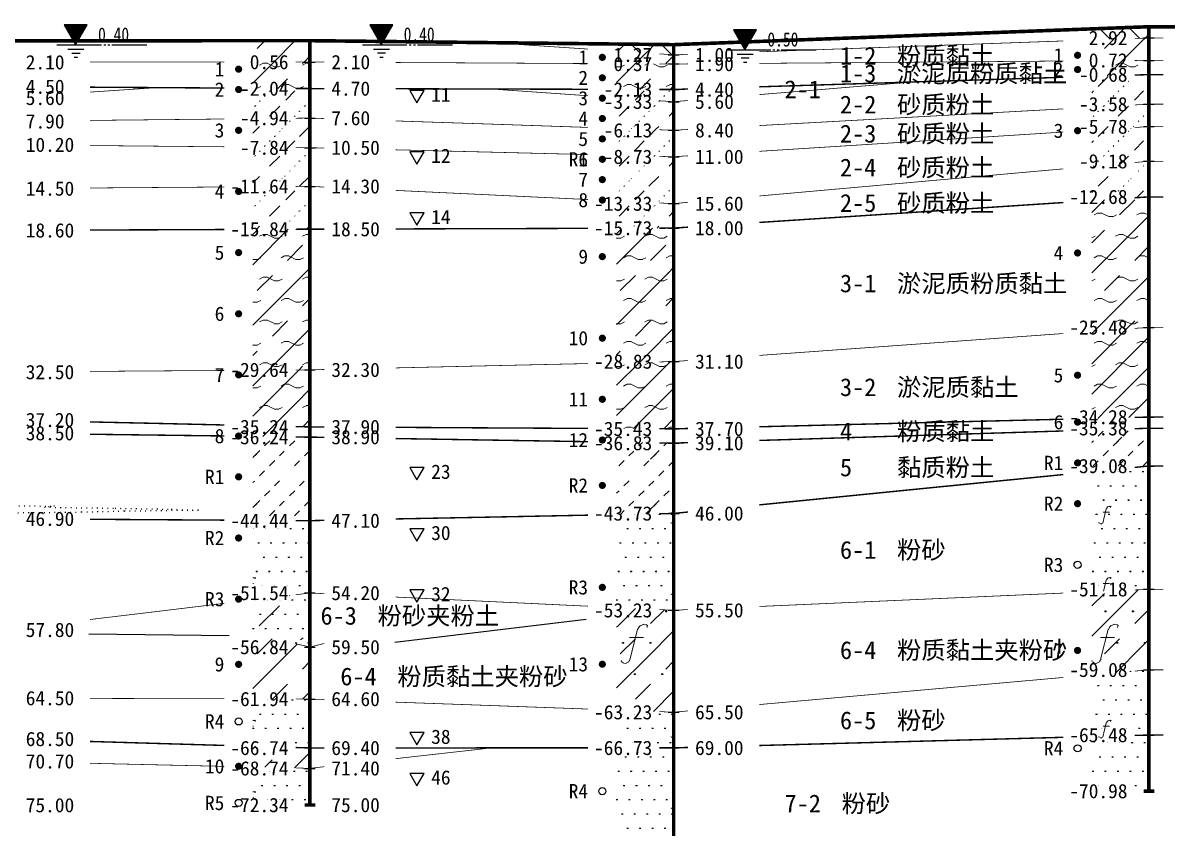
# Model space of a CAD drawing. Extents: x -37 to 3540, y -1485 to 297.
# Drawn here: x 560.8 to 721.3, y -1082 to -969.1 of the extents above; entities that cross this region are included whole.
import ezdxf
from ezdxf.enums import TextEntityAlignment as Align

# ---------------------------------------------------------------- set-up
doc = ezdxf.new("R2010")
doc.units = 0
doc.linetypes.add('DOT', pattern=[6.35, 0, -6.35])
doc.layers.get('0').update_dxf_attribs({"linetype": 'CONTINUOUS'})
for name, color, linetype in [('CURVE', 200, 'CONTINUOUS'), ('HOLE', 41, 'CONTINUOUS'), ('SAMPLE', 1, 'CONTINUOUS'), ('STRATUM', 241, 'CONTINUOUS')]:
    doc.layers.add(name, color=color, linetype=linetype)
doc.layers.add('HATCH', color=7, linetype='CONTINUOUS', lineweight=13)
doc.styles.add('ST', font='')
doc.styles.get('ST').set_extended_font_data('SimSun')
pattern_1 = [(45, (382.61, -1188), (-4.24264, 4.24264), [10, 0]), (45, (383.671, -1191.182), (-2.12132, 6.36396), [3, -3])]
pattern_2 = [(45, (382.61, -1188), (-4.24264, 4.24264), [10, 0]), (45, (383.671, -1191.182), (-2.12132, 6.36396), [3, -3]), (26.565, (383.6844, -1188.2536), (5.999823, 5.999812), [0.567, -12.849]), (0, (383.1174, -1188.2536), (0, 6), [0.567, -5.433]), (26.565, (381.029, -1188), (5.999823, 5.999812), [0.567, -12.849]), (0, (381.536, -1187.7464), (0, 6), [0.567, -5.433]), (153.435, (383.1174, -1188.2536), (-5.999818, -5e-06), [1.134, -12.2826]), (26.565, (386.6844, -1185.2536), (5.999823, 5.999812), [0.567, -12.849]), (0, (386.1174, -1185.2536), (0, 6), [0.567, -5.433]), (26.565, (384.029, -1185), (5.999823, 5.999812), [0.567, -12.849]), (0, (384.536, -1184.7464), (0, 6), [0.567, -5.433]), (153.435, (386.1174, -1185.2536), (-5.999818, -5e-06), [1.134, -12.2826])]
pattern_3 = [(45, (382.61, -1188), (-7e-07, 6.99998), [1.97196, -7.92754]), (45, (385.423, -1185.171), (-7e-07, 6.99998), [1.99367, -7.90583]), (45, (387.6777, -1182.918), (-7e-07, 6.99998), [1.81361, -8.08588]), (26.56505, (382.6102, -1184.5), (7, 7), [0.0965, -15.55598]), (36.8699, (383.3102, -1183.8), (7, 7), [0.19775, -34.80225]), (315, (386.11, -1181.024), (6.99998, 1e-06), [0.03305, -9.86644]), (26.56505, (386.1102, -1188), (7, 7), [0.14475, -15.50773]), (26.56505, (386.8102, -1187.3), (7, 7), [0.10528, -15.5472]), (90, (387.16, -1186.95), (-7, -5e-07), [0.02877, -6.97123]), (26.56505, (387.5102, -1186.6), (7, 7), [0.09101, -31.21394]), (36.8699, (388.2102, -1185.9), (7, 7), [0.11069, -34.88931]), (45, (388.91, -1185.2), (-2e-07, 6.99998), [0.10911, -9.79038]), (315, (389.5244, -1184.452), (6.99998, 1e-06), [0.03305, -9.86644]), (36.8699, (384.0102, -1183.1), (7, 7), [0.10224, -34.89776]), (53.1301, (384.7102, -1182.4), (14, 21), [0.13438, -34.86562]), (53.1301, (385.4102, -1181.7), (14, 21), [0.12625, -34.87375])]
pattern_4 = [(45, (382.6102, -1188), (-2.12132, 2.12132), [10, 0]), (26.565, (383.6844, -1188.2536), (5.999823, 5.999812), [0.567, -12.849]), (0, (383.1174, -1188.2536), (0, 6), [0.567, -5.433]), (26.565, (381.029, -1188), (5.999823, 5.999812), [0.567, -12.849]), (0, (381.536, -1187.7464), (0, 6), [0.567, -5.433]), (153.435, (383.1174, -1188.2536), (-5.999818, -5e-06), [1.134, -12.2826]), (26.565, (386.6844, -1185.2536), (5.999823, 5.999812), [0.567, -12.849]), (0, (386.1174, -1185.2536), (0, 6), [0.567, -5.433]), (26.565, (384.029, -1185), (5.999823, 5.999812), [0.567, -12.849]), (0, (384.536, -1184.7464), (0, 6), [0.567, -5.433]), (153.435, (386.1174, -1185.2536), (-5.999818, -5e-06), [1.134, -12.2826])]
pattern_5 = [(45, (382.61, -1188), (-6e-07, 6.99998), [0.9473, -8.9522]), (45, (384.01, -1186.6), (-6e-07, 6.99998), [0.9869, -8.9126]), (45, (385.41, -1185.2), (-6e-07, 6.99998), [1.06018, -8.83931]), (45, (386.81, -1183.8), (-6e-07, 6.99998), [0.94918, -8.95032]), (45, (388.21, -1182.4), (-6e-07, 6.99998), [1.0365, -8.863]), (45, (386.11, -1188), (-6e-07, 6.99998), [1.01335, -8.88615]), (45, (387.51, -1186.6), (-6e-07, 6.99998), [1.07896, -12.12037]), (45, (388.91, -1185.2), (-6e-07, 6.99998), [0.99882, -8.90067]), (45, (383.31, -1183.8), (-4e-07, 6.99998), [1.05533, -8.84416]), (45, (384.71, -1182.4), (-4e-07, 6.99998), [1.0365, -8.863])]
pattern_6 = [(82.875, (381.7756, -1189.206), (0.0003693, 10.0001764), [0.0893, -80.5337]), (143.13, (381.8767, -1189.2818), (-29.999964, 20.000054), [0.12627, -49.87373]), (172.875, (382.0538, -1189.304), (-70.0002457, 9.9996603), [0.17857, -80.44443]), (206.565, (382.2323, -1189.2147), (-9.999705, -9.999687), [0.19954, -22.16046]), (243.435, (382.3215, -1189.0363), (9e-06, -9.999696), [0.19954, -22.16146]), (255.964, (382.4108, -1188.679), (-0.0002, -9.999501), [0.36813, -40.86287]), (255.964, (382.7209, -1187.439), (-0.0002, -9.999501), [1.27838, -39.95262]), (255.964, (382.7894, -1187.165), (-0.0002, -9.999501), [0.28235, -40.94865]), (216.87, (382.9796, -1186.9108), (-9.999982, -10.000018), [0.12627, -49.87373]), (243.435, (382.8786, -1186.9865), (9e-06, -9.999696), [0.19954, -22.16146]), (206.565, (383.158, -1186.8215), (-9.999705, -9.999687), [0.19954, -22.16046]), (172.875, (383.3353, -1186.8437), (-70.0002457, 9.9996603), [0.17857, -80.44443]), (143.13, (383.4363, -1186.9194), (-29.999964, 20.000054), [0.12627, -49.87373]), (82.875, (383.4252, -1187.008), (0.0003693, 10.0001764), [0.0893, -80.5337]), (0, (382.281, -1187.66), (0, 10), [0.89286, -9.10714]), (0, (382.6352, -1188), (1, 2), [0, -1.75]), (0, (382.6102, -1187.975), (1, 2), [0, -1.75]), (0, (382.6102, -1188), (1, 2), [0, -1.75]), (0, (382.5852, -1188), (1, 2), [0, -1.75]), (0, (382.6102, -1188.025), (1, 2), [0, -1.75])]
pattern_7 = [(45, (382.6102, -1188), (-2.12132, 2.12132), [10, 0]), (135, (382.6102, -1188), (-2.12132, -2.12132), [10, 0])]
pattern_8 = [(82.875, (380.774, -1190.6533), (0.000812, 22.000388), [0.1964, -177.1742]), (143.13, (380.9963, -1190.82), (-65.99992, 44.00012), [0.2778, -109.7222]), (172.875, (381.3862, -1190.8687), (-154.00054, 21.999253), [0.39285, -176.97775]), (206.565, (381.779, -1190.672), (-21.99935, -21.9993), [0.439, -48.753]), (243.435, (381.975, -1190.28), (2e-05, -21.99933), [0.439, -48.7552]), (255.964, (382.1715, -1189.494), (-0.00044, -21.9989), [0.8099, -89.8983]), (255.964, (382.8536, -1186.7656), (-0.00044, -21.9989), [2.8124, -87.8958]), (255.964, (383.0043, -1186.163), (-0.00044, -21.9989), [0.6212, -90.087]), (216.87, (383.423, -1185.6037), (-21.99996, -22.00004), [0.2778, -109.7222]), (243.435, (383.201, -1185.77), (2e-05, -21.99933), [0.439, -48.7552]), (206.565, (383.815, -1185.407), (-21.99935, -21.9993), [0.439, -48.753]), (172.875, (384.2053, -1185.456), (-154.00054, 21.999253), [0.39285, -176.97775]), (143.13, (384.4275, -1185.6228), (-65.99992, 44.00012), [0.2778, -109.7222]), (82.875, (384.4032, -1185.8177), (0.000812, 22.000388), [0.1964, -177.1742]), (0, (381.885, -1187.252), (0, 22), [1.9643, -20.0357]), (0, (382.6652, -1188), (2.2, 4.4), [0, -3.85]), (0, (382.6102, -1187.945), (2.2, 4.4), [0, -3.85]), (0, (382.6102, -1188), (2.2, 4.4), [0, -3.85]), (0, (382.5552, -1188), (2.2, 4.4), [0, -3.85]), (0, (382.6102, -1188.055), (2.2, 4.4), [0, -3.85])]

# ---------------------------------------------------------------- blocks, each defined once
blk = doc.blocks.new('SampleSoilUndisturbed')
at = {"const_width": 0.5}
blk.add_lwpolyline([(-0.25, 0, 1), (0.25, 0, 1)], format="xyb", close=True, dxfattribs=at)
blk = doc.blocks.new('SampleSoilDisturbed')
blk.add_circle((0, 0), 0.5)
blk = doc.blocks.new('TrigonHollow')
blk.add_lwpolyline([(0, -1.15), (1, 0.58), (-1, 0.58)], close=True)
blk = doc.blocks.new('Gwl')
blk.add_lwpolyline([(0, 0, 0, 3.22, 0), (0, 2.79, 3.22, 3.22, 0)], format="xyseb")
blk.add_lwpolyline([(0, 0), (1.61, 2.79), (-1.61, 2.79)], close=True)
for points in [[(-2.63, 0), (3.61, 0)], [(3.93, 0), (4.21, 0)], [(4.53, 0), (4.8, 0)], [(5.09, 0), (9.99, 0)], [(-1.09, -0.61), (1.16, -0.61)], [(-0.54, -1.14), (0.61, -1.14)], [(-0.19, -1.74), (0.26, -1.74)]]:
    blk.add_lwpolyline(points)
at = {"style": 'ST', "width": 0.8}
blk.add_attdef('*GWL', (3.14, 0.45), '', height=2, dxfattribs=at)

msp = doc.modelspace()

# ---------------------------------------------------------------- hatches: boundary and pattern name
at = {"layer": 'HATCH'}
h = msp.add_hatch(dxfattribs=at)
h.set_pattern_fill('STT', color=50, style=0)
h.set_pattern_definition(pattern_7)
h.paths.add_polyline_path([(718.72, -969.63), (710.72, -969.93), (710.72, -971.48), (718.72, -971.2)])
h.paths.add_polyline_path([(709.51, -972.69), (716.21, -972.69), (716.21, -969.75), (709.51, -969.75)], flags=9)
h = msp.add_hatch(dxfattribs=at)
h.set_pattern_fill('FZNT', color=32, style=0)
h.set_pattern_definition(pattern_1)
h.paths.add_polyline_path([(718.72, -971.2), (710.72, -971.48), (710.72, -974.4), (718.72, -974.34)])
h.paths.add_polyline_path([(709.51, -975.83), (716.21, -975.83), (716.21, -972.9), (709.51, -972.9)], flags=9)
h.paths.add_polyline_path([(709.51, -972.69), (716.21, -972.69), (716.21, -969.75), (709.51, -969.75)], flags=9)
h = msp.add_hatch(dxfattribs=at)
h.set_pattern_fill('FZNT', color=32, style=0)
h.set_pattern_definition(pattern_1)
h.paths.add_polyline_path([(601.08, -971.58), (593.08, -971.58), (593.08, -974.58), (601.08, -974.58)])
h.paths.add_polyline_path([(591.87, -976.06), (598.57, -976.06), (598.57, -973.13), (591.87, -973.13)], flags=9)
h = msp.add_hatch(dxfattribs=at)
h.set_pattern_fill('STT', color=50, style=0)
h.set_pattern_definition(pattern_7)
h.paths.add_polyline_path([(652.08, -972.14), (644.08, -972.05), (644.08, -973.03), (652.08, -973.56)])
h.paths.add_polyline_path([(642.87, -975.05), (649.56, -975.05), (649.56, -972.13), (642.87, -972.13)], flags=9)
h = msp.add_hatch(dxfattribs=at)
h.set_pattern_fill('FZNT', color=32, style=0)
h.set_pattern_definition(pattern_1)
h.paths.add_polyline_path([(652.08, -973.56), (644.08, -973.03), (644.08, -974.81), (652.08, -974.85)])
h.paths.add_polyline_path([(642.87, -976.34), (649.57, -976.34), (649.57, -973.41), (642.87, -973.41)], flags=9)
h.paths.add_polyline_path([(642.87, -975.05), (649.56, -975.05), (649.56, -972.13), (642.87, -972.13)], flags=9)
h = msp.add_hatch(dxfattribs=at)
h.set_pattern_fill('YNFNT', color=251, style=0)
h.set_pattern_definition(pattern_2)
h.paths.add_polyline_path([(601.08, -974.58), (593.08, -974.58), (593.08, -978.24), (601.08, -978.29)])
h.paths.add_polyline_path([(590.44, -979.78), (598.57, -979.78), (598.57, -976.85), (590.44, -976.85)], flags=9)
h.paths.add_polyline_path([(591.87, -976.06), (598.57, -976.06), (598.57, -973.13), (591.87, -973.13)], flags=9)
h = msp.add_hatch(dxfattribs=at)
h.set_pattern_fill('YNFNT', color=251, style=0)
h.set_pattern_definition(pattern_2)
h.paths.add_polyline_path([(652.08, -974.85), (644.08, -974.81), (644.08, -978.4), (652.08, -978.42)])
h.paths.add_polyline_path([(641.44, -979.91), (649.57, -979.91), (649.57, -976.98), (641.44, -976.98)], flags=9)
h.paths.add_polyline_path([(642.87, -976.34), (649.57, -976.34), (649.57, -973.41), (642.87, -973.41)], flags=9)
h = msp.add_hatch(dxfattribs=at)
h.set_pattern_fill('YNFNT', color=251, style=0)
h.set_pattern_definition(pattern_2)
h.paths.add_polyline_path([(718.72, -974.34), (710.72, -974.4), (710.72, -976.59), (718.72, -976.34)])
h.paths.add_polyline_path([(708.08, -977.83), (716.21, -977.83), (716.21, -974.9), (708.08, -974.9)], flags=9)
h.paths.add_polyline_path([(709.51, -975.83), (716.21, -975.83), (716.21, -972.9), (709.51, -972.9)], flags=9)
h = msp.add_hatch(dxfattribs=at)
h.set_pattern_fill('SZFT', color=52, style=0)
h.set_pattern_definition(pattern_3)
h.paths.add_polyline_path([(718.72, -976.34), (710.72, -976.59), (710.72, -980.92), (718.72, -980.48)])
h.paths.add_polyline_path([(708.08, -981.97), (716.21, -981.97), (716.21, -979.04), (708.08, -979.04)], flags=9)
h.paths.add_polyline_path([(708.08, -977.83), (716.21, -977.83), (716.21, -974.9), (708.08, -974.9)], flags=9)
h = msp.add_hatch(dxfattribs=at)
h.set_pattern_fill('SZFT', color=52, style=0)
h.set_pattern_definition(pattern_3)
h.paths.add_polyline_path([(601.08, -978.29), (593.08, -978.24), (593.08, -982.52), (601.08, -982.43)])
h.paths.add_polyline_path([(590.44, -983.92), (598.57, -983.92), (598.57, -980.99), (590.44, -980.99)], flags=9)
h.paths.add_polyline_path([(590.44, -979.78), (598.57, -979.78), (598.57, -976.85), (590.44, -976.85)], flags=9)
h = msp.add_hatch(dxfattribs=at)
h.set_pattern_fill('SZFT', color=52, style=0)
h.set_pattern_definition(pattern_3)
h.paths.add_polyline_path([(652.08, -978.42), (644.08, -978.4), (644.08, -979.58), (652.08, -980.14)])
h.paths.add_polyline_path([(641.44, -981.62), (649.57, -981.62), (649.57, -978.69), (641.44, -978.69)], flags=9)
h.paths.add_polyline_path([(641.44, -979.91), (649.57, -979.91), (649.57, -976.98), (641.44, -976.98)], flags=9)
h = msp.add_hatch(dxfattribs=at)
h.set_pattern_fill('SZFT', color=52, style=0)
h.set_pattern_definition(pattern_3)
h.paths.add_polyline_path([(652.08, -980.14), (644.08, -979.58), (644.08, -983.87), (652.08, -984.14)])
h.paths.add_polyline_path([(641.44, -985.62), (649.57, -985.62), (649.57, -982.69), (641.44, -982.69)], flags=9)
h.paths.add_polyline_path([(641.44, -981.62), (649.57, -981.62), (649.57, -978.69), (641.44, -978.69)], flags=9)
h = msp.add_hatch(dxfattribs=at)
h.set_pattern_fill('SZFT', color=52, style=0)
h.set_pattern_definition(pattern_3)
h.paths.add_polyline_path([(718.72, -980.48), (710.72, -980.92), (710.72, -984.13), (718.72, -983.63)])
h.paths.add_polyline_path([(708.08, -985.11), (716.21, -985.11), (716.21, -982.18), (708.08, -982.18)], flags=9)
h.paths.add_polyline_path([(708.08, -981.97), (716.21, -981.97), (716.21, -979.04), (708.08, -979.04)], flags=9)
h = msp.add_hatch(dxfattribs=at)
h.set_pattern_fill('SZFT', color=52, style=0)
h.set_pattern_definition(pattern_3)
h.paths.add_polyline_path([(601.08, -982.43), (593.08, -982.52), (593.08, -986.5), (601.08, -986.58)])
h.paths.add_polyline_path([(590.44, -988.06), (598.57, -988.06), (598.57, -985.13), (590.44, -985.13)], flags=9)
h.paths.add_polyline_path([(590.44, -983.92), (598.57, -983.92), (598.57, -980.99), (590.44, -980.99)], flags=9)
h = msp.add_hatch(dxfattribs=at)
h.set_pattern_fill('SZFT', color=52, style=0)
h.set_pattern_definition(pattern_3)
h.paths.add_polyline_path([(652.08, -984.14), (644.08, -983.87), (644.08, -987.65), (652.08, -987.85)])
h.paths.add_polyline_path([(641.44, -989.34), (649.57, -989.34), (649.57, -986.41), (641.44, -986.41)], flags=9)
h.paths.add_polyline_path([(641.44, -985.62), (649.57, -985.62), (649.57, -982.69), (641.44, -982.69)], flags=9)
h = msp.add_hatch(dxfattribs=at)
h.set_pattern_fill('SZFT', color=52, style=0)
h.set_pattern_definition(pattern_3)
h.paths.add_polyline_path([(718.72, -983.63), (710.72, -984.13), (710.72, -989.2), (718.72, -988.48)])
h.paths.add_polyline_path([(708.08, -989.97), (716.21, -989.97), (716.21, -987.04), (708.08, -987.04)], flags=9)
h.paths.add_polyline_path([(708.08, -985.11), (716.21, -985.11), (716.21, -982.18), (708.08, -982.18)], flags=9)
h = msp.add_hatch(dxfattribs=at)
h.set_pattern_fill('SZFT', color=52, style=0)
h.set_pattern_definition(pattern_3)
h.paths.add_polyline_path([(601.08, -986.58), (593.08, -986.5), (593.08, -992.06), (601.08, -992)])
h.paths.add_polyline_path([(589.01, -993.49), (598.57, -993.49), (598.57, -990.56), (589.01, -990.56)], flags=9)
h.paths.add_polyline_path([(590.44, -988.06), (598.57, -988.06), (598.57, -985.13), (590.44, -985.13)], flags=9)
h = msp.add_hatch(dxfattribs=at)
h.set_pattern_fill('SZFT', color=52, style=0)
h.set_pattern_definition(pattern_3)
h.paths.add_polyline_path([(652.08, -987.85), (644.08, -987.65), (644.08, -994.04), (652.08, -994.42)])
h.paths.add_polyline_path([(640.01, -995.91), (649.57, -995.91), (649.57, -992.98), (640.01, -992.98)], flags=9)
h.paths.add_polyline_path([(641.44, -989.34), (649.57, -989.34), (649.57, -986.41), (641.44, -986.41)], flags=9)
h = msp.add_hatch(dxfattribs=at)
h.set_pattern_fill('SZFT', color=52, style=0)
h.set_pattern_definition(pattern_3)
h.paths.add_polyline_path([(718.72, -988.48), (710.72, -989.2), (710.72, -994.01), (718.72, -993.48)])
h.paths.add_polyline_path([(706.65, -994.97), (716.21, -994.97), (716.21, -992.04), (706.65, -992.04)], flags=9)
h.paths.add_polyline_path([(708.08, -989.97), (716.21, -989.97), (716.21, -987.04), (708.08, -987.04)], flags=9)
h = msp.add_hatch(dxfattribs=at)
h.set_pattern_fill('SZFT', color=52, style=0)
h.set_pattern_definition(pattern_3)
h.paths.add_polyline_path([(601.08, -992), (593.08, -992.06), (593.08, -998.04), (601.08, -998)])
h.paths.add_polyline_path([(589.01, -999.49), (598.57, -999.49), (598.57, -996.56), (589.01, -996.56)], flags=9)
h.paths.add_polyline_path([(589.01, -993.49), (598.57, -993.49), (598.57, -990.56), (589.01, -990.56)], flags=9)
h = msp.add_hatch(dxfattribs=at)
h.set_pattern_fill('SZFT', color=52, style=0)
h.set_pattern_definition(pattern_3)
h.paths.add_polyline_path([(652.08, -994.42), (644.08, -994.04), (644.08, -997.87), (652.08, -997.85)])
h.paths.add_polyline_path([(640.01, -999.34), (649.57, -999.34), (649.57, -996.41), (640.01, -996.41)], flags=9)
h.paths.add_polyline_path([(640.01, -995.91), (649.57, -995.91), (649.57, -992.98), (640.01, -992.98)], flags=9)
h = msp.add_hatch(dxfattribs=at)
h.set_pattern_fill('YNFNT', color=251, style=0)
h.set_pattern_definition(pattern_2)
h.paths.add_polyline_path([(718.72, -993.48), (710.72, -994.01), (710.72, -1012.34), (718.72, -1011.77)])
h.paths.add_polyline_path([(706.65, -1013.26), (716.21, -1013.26), (716.21, -1010.32), (706.65, -1010.32)], flags=9)
h.paths.add_polyline_path([(706.65, -994.97), (716.21, -994.97), (716.21, -992.04), (706.65, -992.04)], flags=9)
h = msp.add_hatch(dxfattribs=at)
h.set_pattern_fill('YNFNT', color=251, style=0)
h.set_pattern_definition(pattern_2)
h.paths.add_polyline_path([(601.08, -998), (593.08, -998.04), (593.08, -1017.78), (601.08, -1017.72)])
h.paths.add_polyline_path([(589.01, -1019.21), (598.57, -1019.21), (598.57, -1016.27), (589.01, -1016.27)], flags=9)
h.paths.add_polyline_path([(589.01, -999.49), (598.57, -999.49), (598.57, -996.56), (589.01, -996.56)], flags=9)
h = msp.add_hatch(dxfattribs=at)
h.set_pattern_fill('YNFNT', color=251, style=0)
h.set_pattern_definition(pattern_2)
h.paths.add_polyline_path([(652.08, -997.85), (644.08, -997.87), (644.08, -1016.75), (652.08, -1016.56)])
h.paths.add_polyline_path([(640.01, -1018.05), (649.57, -1018.05), (649.57, -1015.12), (640.01, -1015.12)], flags=9)
h.paths.add_polyline_path([(640.01, -999.34), (649.57, -999.34), (649.57, -996.41), (640.01, -996.41)], flags=9)
h = msp.add_hatch(dxfattribs=at)
h.set_pattern_fill('YNNT', color=251, style=0)
h.set_pattern_definition(pattern_4)
h.paths.add_polyline_path([(718.72, -1011.77), (710.72, -1012.34), (710.72, -1024.54), (718.72, -1024.34)])
h.paths.add_polyline_path([(706.65, -1025.83), (716.21, -1025.83), (716.21, -1022.9), (706.65, -1022.9)], flags=9)
h.paths.add_polyline_path([(706.65, -1013.26), (716.21, -1013.26), (716.21, -1010.32), (706.65, -1010.32)], flags=9)
h = msp.add_hatch(dxfattribs=at)
h.set_pattern_fill('YNNT', color=251, style=0)
h.set_pattern_definition(pattern_4)
h.paths.add_polyline_path([(652.08, -1016.56), (644.08, -1016.75), (644.08, -1025.95), (652.08, -1025.99)])
h.paths.add_polyline_path([(640.01, -1027.48), (649.57, -1027.48), (649.57, -1024.55), (640.01, -1024.55)], flags=9)
h.paths.add_polyline_path([(640.01, -1018.05), (649.57, -1018.05), (649.57, -1015.12), (640.01, -1015.12)], flags=9)
h = msp.add_hatch(dxfattribs=at)
h.set_pattern_fill('YNNT', color=251, style=0)
h.set_pattern_definition(pattern_4)
h.paths.add_polyline_path([(601.08, -1017.72), (593.08, -1017.78), (593.08, -1025.54), (601.08, -1025.72)])
h.paths.add_polyline_path([(589.01, -1027.21), (598.57, -1027.21), (598.57, -1024.27), (589.01, -1024.27)], flags=9)
h.paths.add_polyline_path([(589.01, -1019.21), (598.57, -1019.21), (598.57, -1016.27), (589.01, -1016.27)], flags=9)
h = msp.add_hatch(dxfattribs=at)
h.set_pattern_fill('FZNT', color=32, style=0)
h.set_pattern_definition(pattern_1)
h.paths.add_polyline_path([(601.08, -1025.72), (593.08, -1025.54), (593.08, -1027.04), (601.08, -1027.15)])
h.paths.add_polyline_path([(589.01, -1028.64), (598.57, -1028.64), (598.57, -1025.7), (589.01, -1025.7)], flags=9)
h.paths.add_polyline_path([(589.01, -1027.21), (598.57, -1027.21), (598.57, -1024.27), (589.01, -1024.27)], flags=9)
h = msp.add_hatch(dxfattribs=at)
h.set_pattern_fill('NZFT', color=52, style=0)
h.set_pattern_definition(pattern_5)
h.paths.add_polyline_path([(718.72, -1025.91), (710.72, -1026.16), (710.72, -1032), (718.72, -1031.2)])
h.paths.add_polyline_path([(706.65, -1032.69), (716.21, -1032.69), (716.21, -1029.75), (706.65, -1029.75)], flags=9)
h.paths.add_polyline_path([(706.65, -1027.4), (716.21, -1027.4), (716.21, -1024.47), (706.65, -1024.47)], flags=9)
h = msp.add_hatch(dxfattribs=at)
h.set_pattern_fill('NZFT', color=52, style=0)
h.set_pattern_definition(pattern_5)
h.paths.add_polyline_path([(601.08, -1027.15), (593.08, -1027.04), (593.08, -1038.81), (601.08, -1038.86)])
h.paths.add_polyline_path([(589.02, -1040.34), (598.57, -1040.34), (598.57, -1037.45), (589.02, -1037.45)], flags=9)
h.paths.add_polyline_path([(589.01, -1028.64), (598.57, -1028.64), (598.57, -1025.7), (589.01, -1025.7)], flags=9)
h = msp.add_hatch(dxfattribs=at)
h.set_pattern_fill('NZFT', color=52, style=0)
h.set_pattern_definition(pattern_5)
h.paths.add_polyline_path([(652.08, -1027.99), (644.08, -1027.86), (644.08, -1038.01), (652.08, -1037.85)])
h.paths.add_polyline_path([(640.01, -1039.34), (649.57, -1039.34), (649.57, -1036.41), (640.01, -1036.41)], flags=9)
h.paths.add_polyline_path([(640.01, -1029.48), (649.57, -1029.48), (649.57, -1026.55), (640.01, -1026.55)], flags=9)
h = msp.add_hatch(dxfattribs=at)
h.set_pattern_fill('FS', color=142, style=0)
h.set_pattern_definition(pattern_6)
h.paths.add_polyline_path([(718.72, -1031.2), (710.72, -1032), (710.72, -1048.84), (718.72, -1048.48)])
h.paths.add_polyline_path([(706.65, -1049.97), (716.21, -1049.97), (716.21, -1047.04), (706.65, -1047.04)], flags=9)
h.paths.add_polyline_path([(706.65, -1032.69), (716.21, -1032.69), (716.21, -1029.75), (706.65, -1029.75)], flags=9)
h = msp.add_hatch(dxfattribs=at)
h.set_pattern_fill('FS', color=142, style=0)
h.set_pattern_definition(pattern_6)
h.paths.add_polyline_path([(652.08, -1037.85), (644.08, -1038.01), (644.08, -1051.04), (652.08, -1051.42)])
h.paths.add_polyline_path([(640.01, -1052.91), (649.57, -1052.91), (649.57, -1049.98), (640.01, -1049.98)], flags=9)
h.paths.add_polyline_path([(640.01, -1039.34), (649.57, -1039.34), (649.57, -1036.41), (640.01, -1036.41)], flags=9)
h = msp.add_hatch(dxfattribs=at)
h.set_pattern_fill('FS', color=142, style=0)
h.set_pattern_definition(pattern_6)
h.paths.add_polyline_path([(601.08, -1038.86), (593.08, -1038.81), (593.08, -1049.97), (601.08, -1049)])
h.paths.add_polyline_path([(589.02, -1050.49), (598.57, -1050.49), (598.57, -1047.57), (589.02, -1047.57)], flags=9)
h.paths.add_polyline_path([(589.02, -1040.34), (598.57, -1040.34), (598.57, -1037.45), (589.02, -1037.45)], flags=9)
h = msp.add_hatch(dxfattribs=at)
h.set_pattern_fill('FS', color=142, style=0)
h.set_pattern_definition(pattern_6)
h.paths.add_polyline_path([(601.08, -1049), (593.08, -1049.97), (593.08, -1054.71), (601.08, -1056.58)])
h.paths.add_polyline_path([(589.01, -1058.06), (598.57, -1058.06), (598.57, -1055.13), (589.01, -1055.13)], flags=9)
h.paths.add_polyline_path([(589.02, -1050.49), (598.57, -1050.49), (598.57, -1047.57), (589.02, -1047.57)], flags=9)
h = msp.add_hatch(dxfattribs=at)
h.set_pattern_fill('SZFT', color=142, scale=2.2, style=0)
h.set_pattern_definition([(45, (382.61, -1188), (-2e-06, 15.39996), [4.3383, -17.4406]), (45, (388.799, -1181.777), (-2e-06, 15.39996), [4.3861, -17.3928]), (45, (393.759, -1176.819), (-2e-06, 15.39996), [3.9899, -17.7889]), (26.565, (382.61, -1180.3), (15.4, 15.4), [0.2123, -34.22315]), (36.8699, (384.1502, -1178.76), (15.4, 15.4), [0.43504, -76.56496]), (315, (390.31, -1172.653), (15.39996, 3e-06), [0.0727, -21.7062]), (26.565, (390.31, -1188), (15.4, 15.4), [0.31845, -34.117]), (26.565, (391.85, -1186.46), (15.4, 15.4), [0.2316, -34.2038]), (90, (392.62, -1185.69), (-15.4, -1e-06), [0.0633, -15.3367]), (26.565, (393.39, -1184.92), (15.4, 15.4), [0.2002, -68.6707]), (36.8699, (394.9302, -1183.38), (15.4, 15.4), [0.2435, -76.7565]), (45, (396.47, -1181.84), (-5e-07, 15.39996), [0.24005, -21.5388]), (315, (397.821, -1180.195), (15.39996, 3e-06), [0.0727, -21.7062]), (36.8699, (385.6902, -1177.22), (15.4, 15.4), [0.2249, -76.7751]), (53.1301, (387.2302, -1175.68), (30.8, 46.2), [0.29564, -76.70436]), (53.1301, (388.7702, -1174.14), (30.8, 46.2), [0.27774, -76.72226])])
h.paths.add_polyline_path([(601.08, -1049), (593.08, -1049.97), (593.08, -1054.71), (601.08, -1056.58)])
h.paths.add_polyline_path([(589.01, -1058.06), (598.57, -1058.06), (598.57, -1055.13), (589.01, -1055.13)], flags=9)
h.paths.add_polyline_path([(589.02, -1050.49), (598.57, -1050.49), (598.57, -1047.57), (589.02, -1047.57)], flags=9)
h = msp.add_hatch(dxfattribs=at)
h.set_pattern_fill('FZNT', color=32, style=0)
h.set_pattern_definition(pattern_1)
h.paths.add_polyline_path([(718.72, -1048.48), (710.72, -1048.84), (710.72, -1060.48), (718.72, -1059.77)])
h.paths.add_polyline_path([(706.65, -1061.26), (716.21, -1061.26), (716.21, -1058.32), (706.65, -1058.32)], flags=9)
h.paths.add_polyline_path([(706.65, -1049.97), (716.21, -1049.97), (716.21, -1047.04), (706.65, -1047.04)], flags=9)
h = msp.add_hatch(dxfattribs=at)
h.set_pattern_fill('FS', color=32, scale=2.2, style=0)
h.set_pattern_definition(pattern_8)
h.paths.add_polyline_path([(718.72, -1048.48), (710.72, -1048.84), (710.72, -1060.48), (718.72, -1059.77)])
h.paths.add_polyline_path([(706.65, -1061.26), (716.21, -1061.26), (716.21, -1058.32), (706.65, -1058.32)], flags=9)
h.paths.add_polyline_path([(706.65, -1049.97), (716.21, -1049.97), (716.21, -1047.04), (706.65, -1047.04)], flags=9)
h = msp.add_hatch(dxfattribs=at)
h.set_pattern_fill('FZNT', color=32, style=0)
h.set_pattern_definition(pattern_1)
h.paths.add_polyline_path([(652.08, -1051.42), (644.08, -1051.04), (644.08, -1065.42), (652.08, -1065.71)])
h.paths.add_polyline_path([(640.01, -1067.2), (649.57, -1067.2), (649.57, -1064.26), (640.01, -1064.26)], flags=9)
h.paths.add_polyline_path([(640.01, -1052.91), (649.57, -1052.91), (649.57, -1049.98), (640.01, -1049.98)], flags=9)
h = msp.add_hatch(dxfattribs=at)
h.set_pattern_fill('FS', color=32, scale=2.2, style=0)
h.set_pattern_definition(pattern_8)
h.paths.add_polyline_path([(652.08, -1051.42), (644.08, -1051.04), (644.08, -1065.42), (652.08, -1065.71)])
h.paths.add_polyline_path([(640.01, -1067.2), (649.57, -1067.2), (649.57, -1064.26), (640.01, -1064.26)], flags=9)
h.paths.add_polyline_path([(640.01, -1052.91), (649.57, -1052.91), (649.57, -1049.98), (640.01, -1049.98)], flags=9)
h = msp.add_hatch(dxfattribs=at)
h.set_pattern_fill('FZNT', color=32, style=0)
h.set_pattern_definition(pattern_1)
h.paths.add_polyline_path([(601.08, -1056.58), (593.08, -1054.71), (593.08, -1063.84), (601.08, -1063.86)])
h.paths.add_polyline_path([(575.41, -1060.81), (602.08, -1060.81), (602.08, -1055.86), (575.41, -1055.86)], flags=9)
h.paths.add_polyline_path([(589.01, -1065.35), (598.57, -1065.35), (598.57, -1062.42), (589.01, -1062.42)], flags=9)
h.paths.add_polyline_path([(589.01, -1058.06), (598.57, -1058.06), (598.57, -1055.13), (589.01, -1055.13)], flags=9)
h = msp.add_hatch(dxfattribs=at)
h.set_pattern_fill('FS', color=142, style=0)
h.set_pattern_definition(pattern_6)
h.paths.add_polyline_path([(718.72, -1059.77), (710.72, -1060.48), (710.72, -1069.13), (718.72, -1068.91)])
h.paths.add_polyline_path([(706.65, -1070.4), (716.21, -1070.4), (716.21, -1067.47), (706.65, -1067.47)], flags=9)
h.paths.add_polyline_path([(706.65, -1061.26), (716.21, -1061.26), (716.21, -1058.32), (706.65, -1058.32)], flags=9)
h = msp.add_hatch(dxfattribs=at)
h.set_pattern_fill('FS', color=142, style=0)
h.set_pattern_definition(pattern_6)
h.paths.add_polyline_path([(601.08, -1063.86), (593.08, -1063.84), (593.08, -1070.48), (601.08, -1070.72)])
h.paths.add_polyline_path([(589.01, -1072.21), (598.57, -1072.21), (598.57, -1069.27), (589.01, -1069.27)], flags=9)
h.paths.add_polyline_path([(589.01, -1065.35), (598.57, -1065.35), (598.57, -1062.42), (589.01, -1062.42)], flags=9)
h = msp.add_hatch(dxfattribs=at)
h.set_pattern_fill('FS', color=142, style=0)
h.set_pattern_definition(pattern_6)
h.paths.add_polyline_path([(652.08, -1065.71), (644.08, -1065.42), (644.08, -1070.71), (652.08, -1070.71)])
h.paths.add_polyline_path([(640.01, -1072.2), (649.57, -1072.2), (649.57, -1069.26), (640.01, -1069.26)], flags=9)
h.paths.add_polyline_path([(640.01, -1067.2), (649.57, -1067.2), (649.57, -1064.26), (640.01, -1064.26)], flags=9)
h = msp.add_hatch(dxfattribs=at)
h.set_pattern_fill('FS', color=142, style=0)
h.set_pattern_definition(pattern_6)
h.paths.add_polyline_path([(718.72, -1068.91), (710.72, -1069.13), (710.72, -1076.77), (718.72, -1076.77)])
h.paths.add_polyline_path([(706.65, -1078.26), (716.21, -1078.26), (716.21, -1075.32), (706.65, -1075.32)], flags=9)
h.paths.add_polyline_path([(706.65, -1070.4), (716.21, -1070.4), (716.21, -1067.47), (706.65, -1067.47)], flags=9)
h = msp.add_hatch(dxfattribs=at)
h.set_pattern_fill('FZNT', color=32, style=0)
h.set_pattern_definition(pattern_1)
h.paths.add_polyline_path([(601.08, -1070.72), (593.08, -1070.48), (593.08, -1073.39), (601.08, -1073.58)])
h.paths.add_polyline_path([(589.01, -1075.06), (598.57, -1075.06), (598.57, -1072.13), (589.01, -1072.13)], flags=9)
h.paths.add_polyline_path([(589.01, -1072.21), (598.57, -1072.21), (598.57, -1069.27), (589.01, -1069.27)], flags=9)
h = msp.add_hatch(dxfattribs=at)
h.set_pattern_fill('FS', color=142, style=0)
h.set_pattern_definition(pattern_6)
h.paths.add_polyline_path([(652.08, -1070.71), (644.08, -1070.71), (644.08, -1086.71), (652.08, -1086.71)])
h.paths.add_polyline_path([(640.01, -1088.2), (649.57, -1088.2), (649.57, -1085.26), (640.01, -1085.26)], flags=9)
h.paths.add_polyline_path([(640.01, -1072.2), (649.57, -1072.2), (649.57, -1069.26), (640.01, -1069.26)], flags=9)
h = msp.add_hatch(dxfattribs=at)
h.set_pattern_fill('FS', color=142, style=0)
h.set_pattern_definition(pattern_6)
h.paths.add_polyline_path([(601.08, -1073.58), (593.08, -1073.39), (593.08, -1078.72), (601.08, -1078.72)])
h.paths.add_polyline_path([(589.01, -1080.21), (598.57, -1080.21), (598.57, -1077.27), (589.01, -1077.27)], flags=9)
h.paths.add_polyline_path([(589.01, -1075.06), (598.57, -1075.06), (598.57, -1072.13), (589.01, -1072.13)], flags=9)

# ---------------------------------------------------------------- linework, layer by layer
at = {"layer": 'CURVE', "color": 100, "linetype": 'DOT', "ltscale": 0.1}
msp.add_lwpolyline([(552.18, -1036.69), (565.26, -1036.83), (563.87, -1036.98), (573.75, -1037.12), (581.64, -1037.26), (585.44, -1037.41), (575.04, -1037.55), (569.04, -1037.69), (557.04, -1037.83)], dxfattribs=at)
at = {"layer": 'HOLE', "linetype": 'Continuous', "const_width": 0.5}
for points in [[(718.72, -969.63), (718.72, -1076.77)], [(601.08, -971.58), (601.08, -1078.72)], [(652.08, -972.14), (652.08, -1122.14)], [(717.97, -1076.77), (719.47, -1076.77)], [(600.33, -1078.72), (601.83, -1078.72)]]:
    msp.add_lwpolyline(points, dxfattribs=at)
at = {"layer": 'HOLE', "linetype": 'Continuous'}
for points in [[(717.97, -971.2), (719.47, -971.2)], [(651.33, -973.56), (652.83, -973.56)], [(600.33, -974.58), (601.83, -974.58)], [(651.33, -974.85), (652.83, -974.85)], [(717.97, -974.34), (719.47, -974.34)], [(717.97, -976.34), (719.47, -976.34)], [(600.33, -978.29), (601.83, -978.29)], [(651.33, -978.42), (652.83, -978.42)], [(651.33, -980.14), (652.83, -980.14)], [(717.97, -980.48), (719.47, -980.48)], [(600.33, -982.43), (601.83, -982.43)], [(651.33, -984.14), (652.83, -984.14)], [(717.97, -983.63), (719.47, -983.63)], [(600.33, -986.58), (601.83, -986.58)], [(651.33, -987.85), (652.83, -987.85)], [(717.97, -988.48), (719.47, -988.48)], [(600.33, -992), (601.83, -992)], [(651.33, -994.42), (652.83, -994.42)], [(717.97, -993.48), (719.47, -993.48)], [(651.33, -997.85), (652.83, -997.85)], [(600.33, -998), (601.83, -998)], [(717.97, -1011.77), (719.47, -1011.77)], [(651.33, -1016.56), (652.83, -1016.56)], [(600.33, -1017.72), (601.83, -1017.72)], [(717.97, -1024.34), (719.47, -1024.34)], [(600.33, -1025.72), (601.83, -1025.72)], [(651.33, -1025.99), (652.83, -1025.99)], [(717.97, -1025.91), (719.47, -1025.91)], [(600.33, -1027.15), (601.83, -1027.15)], [(651.33, -1027.99), (652.83, -1027.99)], [(717.97, -1031.2), (719.47, -1031.2)], [(651.33, -1037.85), (652.83, -1037.85)], [(600.33, -1038.86), (601.83, -1038.86)], [(600.33, -1049), (601.83, -1049)], [(717.97, -1048.48), (719.47, -1048.48)], [(651.33, -1051.42), (652.83, -1051.42)], [(600.33, -1056.58), (601.83, -1056.58)], [(717.97, -1059.77), (719.47, -1059.77)], [(600.33, -1063.86), (601.83, -1063.86)], [(651.33, -1065.71), (652.83, -1065.71)], [(717.97, -1068.91), (719.47, -1068.91)], [(600.33, -1070.72), (601.83, -1070.72)], [(651.33, -1070.71), (652.83, -1070.71)], [(600.33, -1073.58), (601.83, -1073.58)]]:
    msp.add_lwpolyline(points, dxfattribs=at)
at = {"layer": 'STRATUM', "linetype": 'Continuous'}
for points, const_width in [([(531.73, -970.38), (558.23, -971.6), (601.08, -971.58), (652.08, -972.14), (716.72, -969.7)], 0.5), ([(716.72, -969.7), (718.72, -969.63), (738.72, -969.63)], 0.5), ([(626.58, -971.86), (639.33, -972.71), (640.08, -972.76)], 0.1), ([(664.08, -973.14), (685.4, -972.38), (706.72, -971.62)], 0.1), ([(716.72, -971.27), (718.72, -971.2), (720.72, -971.2)], 0.1), ([(650.08, -973.43), (652.08, -973.56), (654.08, -973.49)], 0.1), ([(570.23, -974.59), (579.66, -974.59), (589.08, -974.58)], 0.1), ([(599.08, -974.58), (601.08, -974.58), (603.08, -974.59)], 0.1), ([(613.08, -974.64), (626.58, -974.71), (640.08, -974.79)], 0.1), ([(650.08, -974.84), (652.08, -974.85), (654.08, -974.83)], 0.1), ([(664.08, -974.76), (685.4, -974.6), (706.72, -974.43)], 0.1), ([(716.72, -974.36), (718.72, -974.34), (720.72, -974.34)], 0.1), ([(664.08, -978.05), (685.4, -977.38), (706.72, -976.71)], 0.2), ([(716.72, -976.4), (718.72, -976.34), (720.72, -976.34)], 0.2), ([(570.23, -978.1), (579.66, -978.16), (589.08, -978.22)], 0.2), ([(570.23, -978.79), (579.66, -978.16)], 0.1), ([(599.08, -978.28), (601.08, -978.29), (603.08, -978.3)], 0.2), ([(613.08, -978.32), (626.58, -978.36), (640.08, -978.39)], 0.2), ([(626.58, -978.36), (639.33, -979.25), (640.08, -979.3)], 0.1), ([(650.08, -978.42), (652.08, -978.42), (654.08, -978.36)], 0.2), ([(664.08, -979.14), (668.74, -978.76), (685.4, -977.38)], 0.1), ([(650.08, -980), (652.08, -980.14), (654.08, -979.97)], 0.1), ([(664.08, -983.48), (685.4, -982.31), (706.72, -981.14)], 0.1), ([(716.72, -980.59), (718.72, -980.48), (720.72, -980.48)], 0.1), ([(570.23, -982.76), (579.66, -982.66), (589.08, -982.56)], 0.1), ([(599.08, -982.45), (601.08, -982.43), (603.08, -982.5)], 0.1), ([(613.08, -982.83), (626.58, -983.28), (640.08, -983.74)], 0.1), ([(650.08, -984.07), (652.08, -984.14), (654.08, -984.03)], 0.1), ([(664.08, -987.09), (685.4, -985.74), (706.72, -984.39)], 0.1), ([(716.72, -983.75), (718.72, -983.63), (720.72, -983.63)], 0.1), ([(570.23, -986.28), (579.66, -986.37), (589.08, -986.46)], 0.1), ([(599.08, -986.56), (601.08, -986.58), (603.08, -986.63)], 0.1), ([(613.08, -986.88), (626.58, -987.21), (640.08, -987.55)], 0.1), ([(650.08, -987.8), (652.08, -987.85), (654.08, -987.72)], 0.1), ([(664.08, -993.35), (685.4, -991.45), (706.72, -989.55)], 0.1), ([(716.72, -988.66), (718.72, -988.48), (720.72, -988.48)], 0.1), ([(570.23, -992.23), (579.66, -992.16), (589.08, -992.09)], 0.1), ([(599.08, -992.02), (601.08, -992), (603.08, -992.1)], 0.1), ([(613.08, -992.57), (626.58, -993.21), (640.08, -993.85)], 0.1), ([(650.08, -994.33), (652.08, -994.42), (654.08, -994.24)], 0.1), ([(664.08, -997.06), (685.4, -995.67), (706.72, -994.27)], 0.2), ([(716.72, -993.61), (718.72, -993.48), (720.72, -993.48)], 0.2), ([(599.08, -998.01), (601.08, -998), (603.08, -998)], 0.2), ([(613.08, -997.97), (626.58, -997.93), (640.08, -997.89)], 0.2), ([(650.08, -997.86), (652.08, -997.85), (654.08, -997.72)], 0.2), ([(570.23, -998.12), (579.66, -998.09), (589.08, -998.05)], 0.2), ([(716.72, -1011.91), (718.72, -1011.77), (720.72, -1011.77)], 0.1), ([(664.08, -1015.7), (685.4, -1014.17), (706.72, -1012.63)], 0.1), ([(613.08, -1017.45), (626.58, -1017.14), (640.08, -1016.84)], 0.1), ([(650.08, -1016.61), (652.08, -1016.56), (654.08, -1016.42)], 0.1), ([(570.23, -1017.94), (579.66, -1017.87), (589.08, -1017.81)], 0.1), ([(599.08, -1017.73), (601.08, -1017.72), (603.08, -1017.67)], 0.1), ([(570.23, -1025.02), (579.66, -1025.23), (589.08, -1025.45)], 0.2), ([(664.08, -1025.7), (685.4, -1025.17), (706.72, -1024.64)], 0.2), ([(716.72, -1024.39), (718.72, -1024.34), (720.72, -1024.34)], 0.2), ([(570.23, -1026.75), (579.66, -1026.87), (589.08, -1026.99)], 0.2), ([(599.08, -1025.67), (601.08, -1025.72), (603.08, -1025.73)], 0.2), ([(613.08, -1025.78), (626.58, -1025.86), (640.08, -1025.93)], 0.2), ([(650.08, -1025.98), (652.08, -1025.99), (654.08, -1025.94)], 0.2), ([(664.08, -1027.62), (685.4, -1026.95), (706.72, -1026.29)], 0.2), ([(716.72, -1025.97), (718.72, -1025.91), (720.72, -1025.91)], 0.2), ([(599.08, -1027.12), (601.08, -1027.15), (603.08, -1027.18)], 0.2), ([(613.08, -1027.35), (626.58, -1027.57), (640.08, -1027.79)], 0.2), ([(650.08, -1027.96), (652.08, -1027.99), (654.08, -1027.93)], 0.2), ([(716.72, -1031.4), (718.72, -1031.2), (720.72, -1031.2)], 0.2), ([(664.08, -1036.65), (685.4, -1034.52), (706.72, -1032.4)], 0.2), ([(613.08, -1038.62), (626.58, -1038.36), (640.08, -1038.09)], 0.2), ([(650.08, -1037.89), (652.08, -1037.85), (654.08, -1037.65)], 0.2), ([(570.23, -1038.67), (579.66, -1038.73), (589.08, -1038.79)], 0.2), ([(599.08, -1038.85), (601.08, -1038.86), (603.08, -1038.82)], 0.2), ([(599.08, -1049.25), (601.08, -1049), (603.08, -1049.1)], 0.1), ([(664.08, -1050.89), (685.4, -1049.95), (706.72, -1049.01)], 0.1), ([(716.72, -1048.57), (718.72, -1048.48), (720.72, -1048.48)], 0.1), ([(570.23, -1052.72), (579.66, -1051.59), (589.08, -1050.45)], 0.1), ([(613.08, -1049.57), (626.58, -1050.21), (640.08, -1050.85)], 0.1), ([(650.08, -1051.33), (652.08, -1051.42), (654.08, -1051.33)], 0.1), ([(599.08, -1056.11), (601.08, -1056.58), (603.08, -1056.08)], 0.1), ([(716.72, -1059.95), (718.72, -1059.77), (720.72, -1059.77)], 0.1), ([(664.08, -1064.64), (685.4, -1062.74), (706.72, -1060.84)], 0.1), ([(570.23, -1063.78), (579.66, -1063.8), (589.08, -1063.83)], 0.1), ([(599.08, -1063.86), (601.08, -1063.86), (603.08, -1063.93)], 0.1), ([(613.08, -1064.3), (626.58, -1064.78), (640.08, -1065.27)], 0.1), ([(650.08, -1065.63), (652.08, -1065.71), (654.08, -1065.53)], 0.1), ([(570.23, -1069.81), (579.66, -1070.09), (589.08, -1070.37)], 0.2), ([(664.08, -1070.38), (685.4, -1069.81), (706.72, -1069.23)], 0.2), ([(716.72, -1068.97), (718.72, -1068.91), (720.72, -1068.91)], 0.2), ([(599.08, -1070.66), (601.08, -1070.72), (603.08, -1070.72)], 0.2), ([(613.08, -1070.72), (626.58, -1070.71), (640.08, -1070.71)], 0.2), ([(613.08, -1072.23), (613.83, -1072.14), (626.58, -1070.71)], 0.1), ([(650.08, -1070.71), (652.08, -1070.71), (654.08, -1070.65)], 0.2), ([(570.23, -1072.87), (579.66, -1073.09), (589.08, -1073.3)], 0.1), ([(599.08, -1073.53), (601.08, -1073.58), (603.08, -1073.35)], 0.1)]:
    msp.add_lwpolyline(points, dxfattribs=dict(at, const_width=const_width))
at = {"layer": 'STRATUM'}
for points in [[(612.97, -1055.89), (639.83, -1052.65)], [(589.74, -1054.99), (570.1, -1054.79)]]:
    msp.add_lwpolyline(points, dxfattribs=at)

# ---------------------------------------------------------------- block references
at = {"layer": 'CURVE'}
for p, values in [((568.23, -972.17), {'*GWL': '0.40'}), ((611.08, -972.15), {'*GWL': '0.40'}), ((662.08, -972.85), {'*GWL': '0.50'})]:
    msp.add_blockref('Gwl', p, dxfattribs=at).add_auto_attribs(values)
for p in [(616.08, -979.15), (616.08, -987.72), (616.08, -996.29), (616.08, -1032), (616.08, -1040.58), (616.08, -1049.15), (616.08, -1069.15), (616.08, -1074.86)]:
    msp.add_blockref('TrigonHollow', p, dxfattribs=at)
at = {"layer": 'SAMPLE'}
for name, p in [('SampleSoilUndisturbed', (642.08, -973.92)), ('SampleSoilUndisturbed', (708.72, -973.63)), ('SampleSoilUndisturbed', (591.08, -975.58)), ('SampleSoilUndisturbed', (708.72, -975.63)), ('SampleSoilUndisturbed', (642.08, -976.78)), ('SampleSoilUndisturbed', (591.08, -978.43)), ('SampleSoilUndisturbed', (642.08, -979.64)), ('SampleSoilUndisturbed', (642.08, -982.49)), ('SampleSoilUndisturbed', (591.08, -984.15)), ('SampleSoilUndisturbed', (642.08, -985.35)), ('SampleSoilUndisturbed', (708.72, -984.2)), ('SampleSoilUndisturbed', (642.08, -988.21)), ('SampleSoilUndisturbed', (642.08, -988.21)), ('SampleSoilUndisturbed', (642.08, -991.06)), ('SampleSoilUndisturbed', (591.08, -992.72)), ('SampleSoilUndisturbed', (642.08, -993.92)), ('SampleSoilUndisturbed', (591.08, -1001.29)), ('SampleSoilUndisturbed', (708.72, -1001.34)), ('SampleSoilUndisturbed', (642.08, -1001.85)), ('SampleSoilUndisturbed', (591.08, -1009.86)), ('SampleSoilUndisturbed', (642.08, -1013.28)), ('SampleSoilUndisturbed', (591.08, -1018.43)), ('SampleSoilUndisturbed', (708.72, -1018.48)), ('SampleSoilUndisturbed', (642.08, -1021.85)), ('SampleSoilUndisturbed', (708.72, -1025.05)), ('SampleSoilUndisturbed', (591.08, -1027)), ('SampleSoilUndisturbed', (642.08, -1027.56)), ('SampleSoilUndisturbed', (708.72, -1030.77)), ('SampleSoilUndisturbed', (591.08, -1032.72)), ('SampleSoilUndisturbed', (642.08, -1033.92)), ('SampleSoilUndisturbed', (708.72, -1036.48)), ('SampleSoilUndisturbed', (591.08, -1041.29)), ('SampleSoilDisturbed', (708.72, -1045.05)), ('SampleSoilUndisturbed', (642.08, -1048.21)), ('SampleSoilUndisturbed', (591.08, -1049.86)), ('SampleSoilUndisturbed', (708.72, -1057.05)), ('SampleSoilUndisturbed', (591.08, -1059)), ('SampleSoilUndisturbed', (642.08, -1058.99)), ('SampleSoilDisturbed', (591.08, -1067)), ('SampleSoilDisturbed', (708.72, -1070.77)), ('SampleSoilUndisturbed', (591.08, -1073.29)), ('SampleSoilDisturbed', (642.08, -1076.78)), ('SampleSoilDisturbed', (591.08, -1078.43))]:
    msp.add_blockref(name, p, dxfattribs=at)

# ---------------------------------------------------------------- texts
at = {"layer": 'CURVE', "style": 'ST'}
for s, p in [('11', (618.08, -979.15)), ('12', (618.08, -987.72)), ('14', (618.08, -996.29)), ('23', (618.08, -1032)), ('30', (618.08, -1040.58)), ('32', (618.08, -1049.15)), ('38', (618.08, -1069.15)), ('46', (618.08, -1074.86))]:
    msp.add_text(s, height=2, dxfattribs=at).set_placement(p, align=Align.MIDDLE_LEFT)
at = {"layer": 'HOLE', "style": 'ST'}
for s, p in [('2.92', (715.72, -971.2)), ('0.56', (598.08, -974.58)), ('0.37', (649.08, -974.85)), ('1.27', (649.08, -973.56)), ('0.72', (715.72, -974.34)), ('-0.68', (715.72, -976.34)), ('-2.04', (598.08, -978.29)), ('-2.13', (649.08, -978.42)), ('-3.33', (649.08, -980.14)), ('-3.58', (715.72, -980.48)), ('-4.94', (598.08, -982.43)), ('-6.13', (649.08, -984.14)), ('-5.78', (715.72, -983.63)), ('-7.84', (598.08, -986.58)), ('-8.73', (649.08, -987.85)), ('-9.18', (715.72, -988.48)), ('-11.64', (598.08, -992)), ('-12.68', (715.72, -993.48)), ('-13.33', (649.08, -994.42)), ('-15.84', (598.08, -998)), ('-15.73', (649.08, -997.85)), ('-25.48', (715.72, -1011.77)), ('-28.83', (649.08, -1016.56)), ('-29.64', (598.08, -1017.72)), ('-34.28', (715.72, -1024.34)), ('-35.24', (598.08, -1025.72)), ('-35.43', (649.08, -1025.99)), ('-35.38', (715.72, -1025.91)), ('-36.24', (598.08, -1027.15)), ('-36.83', (649.08, -1027.99)), ('-39.08', (715.72, -1031.2)), ('-44.44', (598.08, -1038.86)), ('-43.73', (649.08, -1037.85)), ('-51.18', (715.72, -1048.48)), ('-51.54', (598.08, -1049)), ('-53.23', (649.08, -1051.42)), ('-56.84', (598.08, -1056.58)), ('-59.08', (715.72, -1059.77)), ('-61.94', (598.08, -1063.86)), ('-63.23', (649.08, -1065.71)), ('-65.48', (715.72, -1068.91)), ('-66.74', (598.08, -1070.72)), ('-66.73', (649.08, -1070.71)), ('-68.74', (598.08, -1073.58)), ('-70.98', (715.72, -1076.77)), ('-72.34', (598.08, -1078.72))]:
    msp.add_text(s, height=2, dxfattribs=at).set_placement(p, align=Align.MIDDLE_RIGHT)
for s, p in [('2.10', (561.23, -974.6)), ('2.10', (604.08, -974.58)), ('1.00', (655.08, -973.56)), ('1.90', (655.08, -974.85)), ('4.50', (561.23, -978.03)), ('5.60', (561.23, -979.6)), ('4.70', (604.08, -978.29)), ('4.40', (655.08, -978.42)), ('5.60', (655.08, -980.14)), ('7.60', (604.08, -982.43)), ('7.90', (561.23, -982.89)), ('8.40', (655.08, -984.14)), ('10.20', (561.23, -986.17)), ('10.50', (604.08, -986.58)), ('11.00', (655.08, -987.85)), ('14.50', (561.23, -992.31)), ('14.30', (604.08, -992)), ('15.60', (655.08, -994.42)), ('18.60', (561.23, -998.17)), ('18.50', (604.08, -998)), ('18.00', (655.08, -997.85)), ('31.10', (655.08, -1016.56)), ('32.50', (561.23, -1018.03)), ('32.30', (604.08, -1017.72)), ('37.20', (561.23, -1024.74)), ('37.90', (604.08, -1025.72)), ('37.70', (655.08, -1025.99)), ('38.50', (561.23, -1026.6)), ('38.90', (604.08, -1027.15)), ('39.10', (655.08, -1027.99)), ('46.90', (561.23, -1038.6)), ('47.10', (604.08, -1038.86)), ('46.00', (655.08, -1037.85)), ('54.20', (604.08, -1049)), ('55.50', (655.08, -1051.42)), ('57.80', (561.23, -1054.17)), ('59.50', (604.08, -1056.58)), ('64.50', (561.23, -1063.74)), ('64.60', (604.08, -1063.86)), ('65.50', (655.08, -1065.71)), ('68.50', (561.23, -1069.46)), ('69.40', (604.08, -1070.72)), ('69.00', (655.08, -1070.71)), ('70.70', (561.23, -1072.6)), ('71.40', (604.08, -1073.58)), ('75.00', (561.23, -1078.74)), ('75.00', (604.08, -1078.72))]:
    msp.add_text(s, height=2, dxfattribs=at).set_placement(p, align=Align.MIDDLE_LEFT)
at = {"layer": 'SAMPLE', "style": 'ST'}
for s, p in [('1', (640.08, -973.92)), ('1', (706.72, -973.63)), ('1', (589.08, -975.58)), ('2', (706.72, -975.63)), ('2', (640.08, -976.78)), ('2', (589.08, -978.43)), ('3', (640.08, -979.64)), ('4', (640.08, -982.49)), ('3', (589.08, -984.15)), ('3', (706.72, -984.2)), ('5', (640.08, -985.35)), ('R1', (640.08, -988.21)), ('6', (640.08, -988.21)), ('7', (640.08, -991.06)), ('4', (589.08, -992.72)), ('8', (640.08, -993.92)), ('5', (589.08, -1001.29)), ('9', (640.08, -1001.85)), ('4', (706.72, -1001.34)), ('6', (589.08, -1009.86)), ('10', (640.08, -1013.28)), ('7', (589.08, -1018.43)), ('5', (706.72, -1018.48)), ('11', (640.08, -1021.85)), ('6', (706.72, -1025.05)), ('8', (589.08, -1027)), ('12', (640.08, -1027.56)), ('R1', (706.72, -1030.77)), ('R1', (589.08, -1032.72)), ('R2', (640.08, -1033.92)), ('R2', (706.72, -1036.48)), ('R2', (589.08, -1041.29)), ('R3', (706.72, -1045.05)), ('R3', (640.08, -1048.21)), ('R3', (589.08, -1049.86)), ('7', (706.72, -1057.05)), ('9', (589.08, -1059)), ('13', (640.08, -1058.99)), ('R4', (589.08, -1067)), ('R4', (706.72, -1070.77)), ('10', (589.08, -1073.29)), ('R4', (640.08, -1076.78)), ('R5', (589.08, -1078.43))]:
    msp.add_text(s, height=2, dxfattribs=at).set_placement(p, align=Align.MIDDLE_RIGHT)
at = {"layer": 'STRATUM', "style": 'ST'}
for s, p in [('粉质黏土', (683.4, -973.7)), ('1-2', (675.4, -973.7)), ('1-3', (675.4, -976.18)), ('淤泥质粉质黏土', (683.4, -976.18)), ('2-1', (667.63, -978.39)), ('2-2', (675.4, -980.53)), ('砂质粉土', (683.4, -980.53)), ('2-3', (675.4, -984.61)), ('砂质粉土', (683.4, -984.61)), ('2-4', (675.4, -989.36)), ('砂质粉土', (683.4, -989.36)), ('2-5', (675.4, -994.33)), ('砂质粉土', (683.4, -994.33)), ('淤泥质粉质黏土', (683.4, -1005.6)), ('3-1', (675.4, -1005.6)), ('淤泥质黏土', (683.4, -1020.15)), ('3-2', (675.4, -1020.15)), ('4', (675.4, -1026.34)), ('粉质黏土', (683.4, -1026.34)), ('黏质粉土', (683.4, -1031.39)), ('5', (675.4, -1031.39)), ('6-1', (675.4, -1042.96)), ('粉砂', (683.4, -1042.96)), ('粉砂夹粉土', (610.56, -1052.19)), ('6-3', (602.56, -1052.19)), ('粉质黏土夹粉砂', (683.4, -1057.01)), ('6-4', (675.4, -1057.01)), ('6-4', (605.34, -1060.7)), ('粉质黏土夹粉砂', (613.34, -1060.7)), ('粉砂', (683.4, -1066.85)), ('6-5', (675.4, -1066.85)), ('7-2', (667.63, -1078.5)), ('粉砂', (675.63, -1078.5))]:
    msp.add_text(s, height=2.5, dxfattribs=at).set_placement(p, align=Align.MIDDLE_LEFT)

doc.saveas('drawing.dxf')
